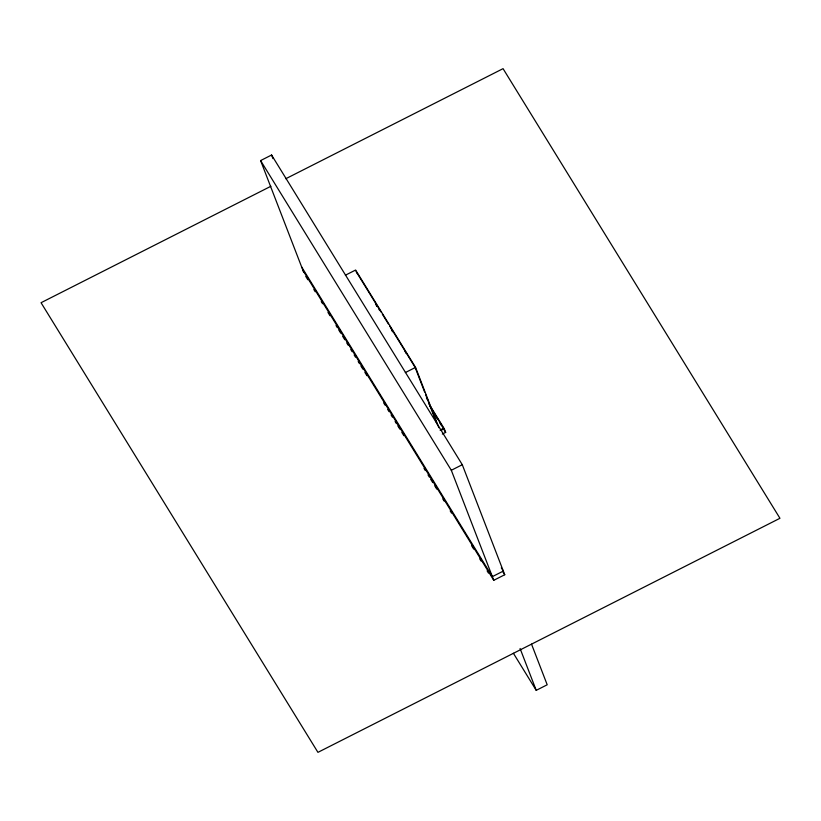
<?xml version="1.0" encoding="UTF-8"?>
<svg xmlns="http://www.w3.org/2000/svg" width="821" height="821" viewBox="0 0 821 821"><rect width="100%" height="100%" fill="white"/><g stroke="black" fill="none" stroke-linecap="round" stroke-linejoin="round"><path stroke-width="1.23" d="M303.77 272.449L260.596 160.577L271.577 155.015L462.285 464.707L504.741 574.741L493.77 580.303L303.062 270.612M270.909 186.264L41.05 302.713L317.943 752.344L779.95 518.287L503.057 68.656L285.78 178.732M345.384 275.209L355.616 270.027L415.57 367.387L438.845 427.69M405.338 372.57L415.57 367.387M440.241 430.081L443.627 428.367L440.343 430.348M440.928 430.389L444.253 428.706L428.829 403.665M442.345 434.063L445.67 432.38L444.253 428.706M493.77 580.303L451.314 470.269L462.285 464.707M513.392 653.259L536.226 690.338L547.197 684.776L531.526 644.146M357.587 273.968L381.006 311.98M382.34 314.156L388.364 323.926M389.698 326.101L414.451 366.289M426.417 397.918L427.71 400.022M429.619 405.615L443.73 428.634M432.934 411.69L434.278 413.866M435.612 416.042L437.624 419.305M439.635 422.579L441.647 425.842M443.658 429.106L445.67 432.38M260.596 160.577L451.314 470.269M501.313 567.804L503.324 571.077L492.354 576.629L301.646 266.938M502.729 571.467L504.741 574.741M305.812 276.461L307.834 279.735M313.879 289.546L315.213 291.732M321.257 301.543L322.602 303.719M327.979 312.452L329.991 315.716M336.035 325.537L337.38 327.712M338.724 329.898L340.736 333.162M342.747 336.436L344.769 339.709M346.78 342.983L348.125 345.159M350.813 349.52L352.147 351.706M354.169 354.98L355.514 357.156M358.192 361.517L359.536 363.703M360.881 365.879L362.892 369.152M364.914 372.426L366.925 375.69M383.715 402.957L385.059 405.133M387.738 409.494L389.082 411.68M391.104 414.954L392.438 417.13M395.127 421.491L396.471 423.677M397.816 425.853L399.827 429.126M401.849 432.4L403.86 435.674M424.005 468.381L425.35 470.566M428.028 474.928L429.373 477.104M430.717 479.29L432.739 482.563M434.75 485.827L436.762 489.1M442.806 498.911L444.151 501.097M450.195 510.908L451.54 513.094M471.685 545.811L473.696 549.075M479.741 558.896L481.085 561.071M487.13 570.882L488.474 573.068M415.118 367.377L424.631 392.038M425.535 394.388L428.706 402.608M429.229 403.953L429.434 404.476M429.619 404.958L436.864 423.749M520.083 648.508L536.226 690.338M404.989 350.936L405.831 353.112M391.217 328.564L392.448 331.756M378.738 308.306L379.559 310.43M375.823 303.565L376.654 305.72M375.495 303.041L376.757 306.315M356.068 271.207L356.981 273.567M271.577 155.015L272.952 158.607"/></g></svg>
